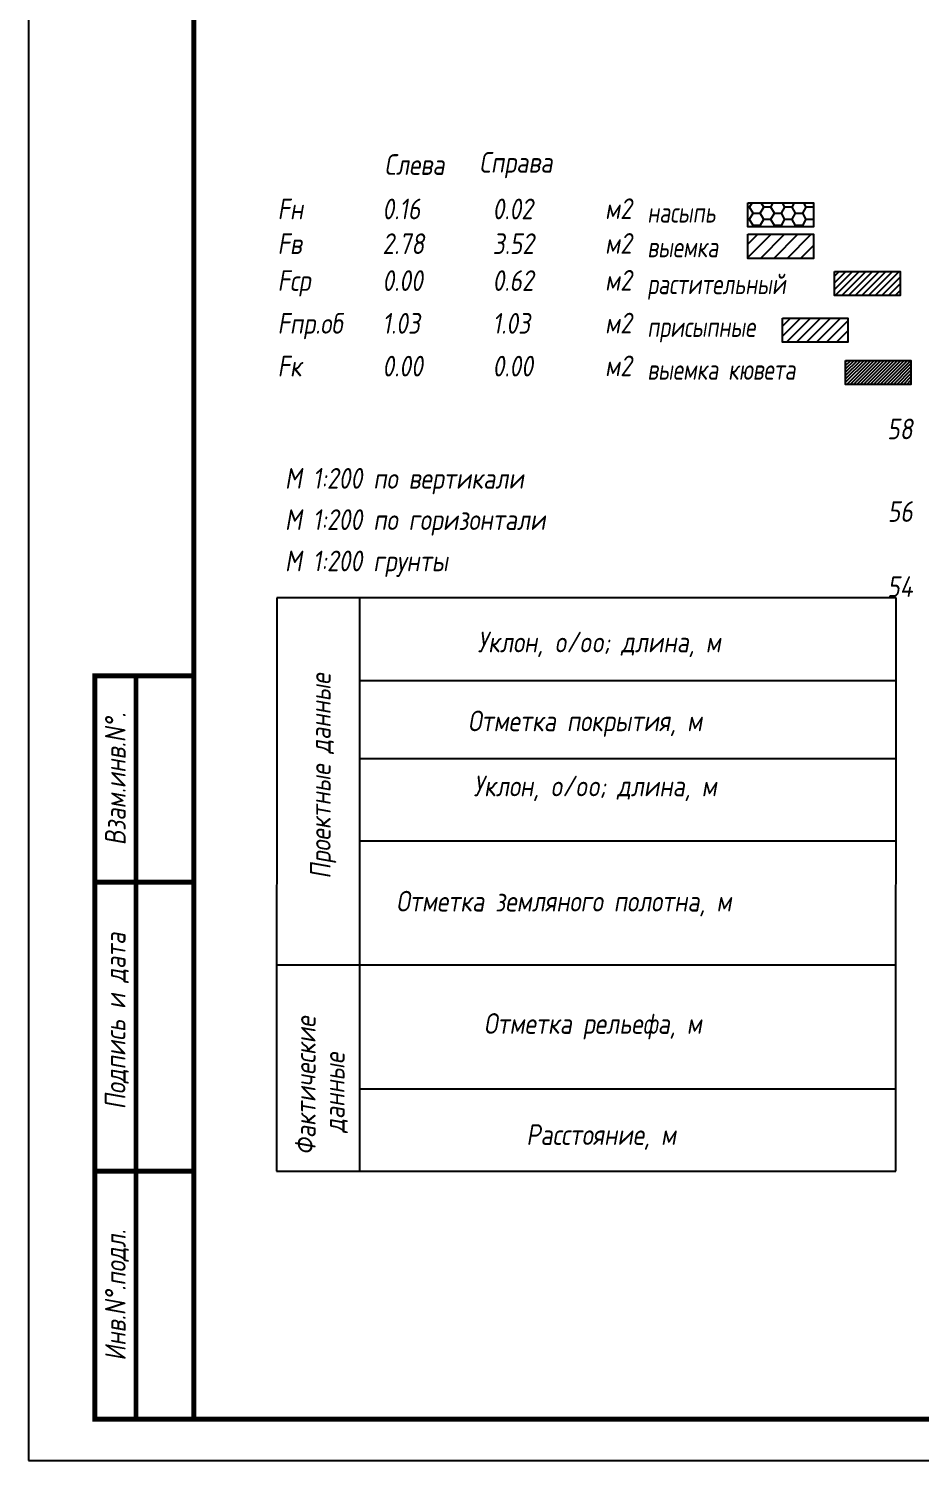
# Model space of a CAD drawing. Extents: x -717 to 1451, y -133302 to 233.
# Drawn here: x -30.1 to 77.9, y -64841.4 to -64668.1 of the extents above; entities that cross this region are included whole.
import ezdxf
from ezdxf.enums import TextEntityAlignment as Align

# ---------------------------------------------------------------- set-up
doc = ezdxf.new("R2010")
doc.units = 0
for name, color, linetype in [('Зарамочное оформление', 7, 'Continuous'), ('Линейка абсолютных высот', 7, 'Continuous'), ('Объем выемки', 7, 'Continuous'), ('Объем кюветов', 7, 'Continuous'), ('Объем насыпи', 7, 'Continuous'), ('Объем присыпных обочин', 7, 'Continuous'), ('Объем срезки растительного слоя', 7, 'Continuous'), ('Объём_2650', 7, 'Continuous'), ('Таблица', 7, 'Continuous')]:
    doc.layers.add(name, color=color, linetype=linetype)
for name, color, linetype, true_color in [('Объём_2563', 7, 'Continuous', 0xff8000), ('Объём_2570', 7, 'Continuous', 0x80ff00), ('Объём_2600', 7, 'Continuous', 0x808000), ('Объём_2620', 2, 'Continuous', 0xffff00)]:
    doc.layers.add(name, color=color, linetype=linetype, true_color=true_color)
doc.styles.add('М', font='romand.shx', dxfattribs={"width": 0.8, "oblique": 10, "height": 2.5})

# ---------------------------------------------------------------- blocks, each defined once
blk = doc.blocks.new('условные обозначения')
at = {"layer": 'Объём_2563'}
h = blk.add_hatch(dxfattribs=at)
h.set_pattern_fill('ANSI31', color=256, scale=0.3)
h.set_pattern_definition([(45, (-34.5, -100.5), (-0.673519, 0.673519), [])])
h.paths.add_polyline_path([(18.26, 7.53), (27.08, 7.53), (27.08, 4.62), (18.26, 4.62)])
at = {"layer": 'Объём_2570'}
h = blk.add_hatch(dxfattribs=at)
h.set_pattern_fill('ANSI31', color=3, scale=0.2)
h.set_pattern_definition([(45, (-32.9034, -100.5), (-0.4490128, 0.4490128), [])])
h.paths.add_polyline_path([(25.29, 13.16), (34.12, 13.16), (34.12, 10.25), (25.29, 10.25)])
at = {"layer": 'Объём_2600'}
h = blk.add_hatch(dxfattribs=at)
h.set_pattern_fill('ANSI31', color=6, scale=0.4)
h.set_pattern_definition([(45, (-34.5, -100.5), (-0.898026, 0.898026), [])])
h.paths.add_polyline_path([(13.63, 17.67), (22.46, 17.67), (22.46, 14.76), (13.63, 14.76)])
at = {"layer": 'Объём_2620'}
h = blk.add_hatch(dxfattribs=at)
h.set_pattern_fill('ANSI31', color=2, scale=0.1)
h.set_pattern_definition([(45, (-33.755, -100.5), (-0.2245064, 0.2245064), [])])
h.paths.add_polyline_path([(26.75, 2.41), (35.57, 2.41), (35.57, -0.5), (26.75, -0.5)])
at = {"layer": 'Объём_2650'}
h = blk.add_hatch(dxfattribs=at)
h.set_pattern_fill('HONEY', color=5, scale=0.3)
h.set_pattern_definition([(0, (-34.5, -100.5), (1.42875, 0.824889), [0.9525, -1.905]), (120, (-34.5, -100.5), (-1.42875, 0.824889), [0.9525, -1.905]), (60, (-34.5, -100.5), (3e-09, 1.6497784), [-1.905, 0.9525])])
h.paths.add_polyline_path([(13.63, 21.49), (22.46, 21.49), (22.46, 18.58), (13.63, 18.58)])
at = {"layer": 'Объём_2563'}
blk.add_lwpolyline([(18.26, 7.53), (27.08, 7.53), (27.08, 4.62), (18.26, 4.62)], close=True, dxfattribs=at)
at = {"layer": 'Объём_2620', "color": 2}
blk.add_lwpolyline([(26.75, 2.41), (35.57, 2.41), (35.57, -0.5), (26.75, -0.5)], close=True, dxfattribs=at)
at = {"layer": 'Объём_2650', "color": 5}
blk.add_lwpolyline([(13.63, 21.49), (22.46, 21.49), (22.46, 18.58), (13.63, 18.58)], close=True, dxfattribs=at)
at = {"layer": 'Объём_2650', "color": 6}
blk.add_lwpolyline([(13.63, 17.67), (22.46, 17.67), (22.46, 14.76), (13.63, 14.76)], close=True, dxfattribs=at)
at = {"layer": 'Объём_2650', "color": 3}
blk.add_lwpolyline([(25.29, 13.16), (34.12, 13.16), (34.12, 10.25), (25.29, 10.25)], close=True, dxfattribs=at)
at = {"layer": 'Объем насыпи', "color": 1, "style": 'М', "oblique": 10, "width": 0.8}
for s, p in [('насыпь', (0.09, 19.09)), ('выемка', (0.09, 14.89)), ('растительный', (0.09, 10.42)), ('присыпные', (0.09, 5.24)), ('выемка кювета', (0.09, 0.06))]:
    blk.add_text(s, height=2.5, dxfattribs=at).set_placement(p)

msp = doc.modelspace()

# ---------------------------------------------------------------- linework, layer by layer
at = {"layer": 'Таблица', "linetype": 'Continuous', "flags": 128}
for points in [[(0, -64737), (-0.054, -64806.421)], [(75, -64737), (0, -64737)], [(10, -64737), (10, -64806.421)], [(74.946, -64806.421), (75, -64737)], [(10, -64747), (75, -64747)], [(10, -64756.421), (75, -64756.421)], [(9.946, -64766.421), (74.946, -64766.421)], [(-0.054, -64781.421), (74.946, -64781.421)], [(9.946, -64796.421), (74.946, -64796.421)], [(-0.054, -64806.421), (74.946, -64806.421)]]:
    msp.add_lwpolyline(points, dxfattribs=at)

# ---------------------------------------------------------------- block references
at = {"layer": 'Объём_2570', "xscale": 0.9}
msp.add_blockref('условные обозначения', (44.779, -64710.64), dxfattribs=at)

# ---------------------------------------------------------------- texts
at = {"style": 'М', "oblique": 10, "width": 0.8}
msp.add_text('М 1:200 грунты', height=2.5, dxfattribs=at).set_placement((0.973, -64733.769))
at = {"layer": 'Линейка абсолютных высот', "style": 'М', "oblique": 10, "width": 0.8}
for s, p in [('58', (77, -64716.535)), ('56', (77, -64726.535)), ('54', (77, -64735.63))]:
    msp.add_text(s, height=2.5, dxfattribs=at).set_placement(p, align=Align.MIDDLE_RIGHT)
at = {"layer": 'Объем выемки', "style": 'М', "oblique": 10, "width": 0.8}
for s, p in [('Fв', (0.085, -64695.354)), ('2.78', (12.785, -64695.354)), ('3.52', (26.126, -64695.354)), ('м2', (39.731, -64695.321))]:
    msp.add_text(s, height=2.5, dxfattribs=at).set_placement(p)
at = {"layer": 'Объем кюветов', "style": 'М', "oblique": 10, "width": 0.8}
for s, p in [('Fк', (0.085, -64710.179)), ('0.00', (12.785, -64710.179)), ('0.00', (26.126, -64710.179)), ('м2', (39.731, -64710.146))]:
    msp.add_text(s, height=2.5, dxfattribs=at).set_placement(p)
at = {"layer": 'Объем насыпи', "style": 'М', "oblique": 10, "width": 0.8}
for s, p in [('Слева', (13.029, -64685.768)), ('Справа', (24.522, -64685.501)), ('Fн', (0.085, -64691.149)), ('0.16', (12.785, -64691.149)), ('0.02', (26.126, -64691.149)), ('м2', (39.731, -64691.116))]:
    msp.add_text(s, height=2.5, dxfattribs=at).set_placement(p)
at = {"layer": 'Объем присыпных обочин', "style": 'М', "oblique": 10, "width": 0.8}
for s, p in [('Fпр.об', (0.085, -64705)), ('1.03', (12.785, -64705)), ('1.03', (26.126, -64705)), ('м2', (39.731, -64704.967))]:
    msp.add_text(s, height=2.5, dxfattribs=at).set_placement(p)
at = {"layer": 'Объем срезки растительного слоя', "style": 'М', "oblique": 10, "width": 0.8}
for s, p in [('Fср', (0.085, -64699.822)), ('0.00', (12.785, -64699.822)), ('0.62', (26.126, -64699.822)), ('м2', (39.731, -64699.788))]:
    msp.add_text(s, height=2.5, dxfattribs=at).set_placement(p)
at = {"layer": 'Таблица', "style": 'М', "oblique": 10, "width": 0.8}
for s, p in [('М 1:200 по вертикали', (0.973, -64723.769)), ('М 1:200 по горизонтали', (0.973, -64728.769)), ('Уклон, o/oo; длина, м', (24.315, -64743.584)), ('Отметка покрытия, м', (23.148, -64753.139)), ('Уклон, o/oo; длина, м', (23.824, -64761.017)), ('Отметка земляного полотна, м', (14.462, -64774.965)), ('Отметка рельефа, м', (25.077, -64789.777)), ('Расстояние, м', (30.202, -64803.23))]:
    msp.add_text(s, height=2.5, dxfattribs=at).set_placement(p)
for s, p in [('Проектные данные ', (6.519, -64771.008)), ('Фактические ', (4.698, -64804.463)), ('данные', (8.204, -64801.758))]:
    msp.add_text(s, height=2.5, rotation=90, dxfattribs=at).set_placement(p)

# ---------------------------------------------------------------- wipeouts: each hides what was drawn before it
msp.add_wipeout([(-10.054, -64746.421), (-22.054, -64746.421), (-22.054, -64836.421), (-10.054, -64836.421)]).dxf.layer = 'Зарамочное оформление'

# ---------------------------------------------------------------- next in the draw order: linework, layer by layer
at = {"flags": 128}
msp.add_lwpolyline([(-30.054, -64841.421), (389.946, -64841.421), (389.946, -64544.421), (-30.054, -64544.421)], close=True, dxfattribs=at)
at = {"const_width": 0.6, "flags": 128}
msp.add_lwpolyline([(-10.054, -64836.421), (384.946, -64836.421), (384.946, -64549.421), (-10.054, -64549.421)], close=True, dxfattribs=at)
at = {"layer": 'Зарамочное оформление', "linetype": 'Continuous', "lineweight": -3, "const_width": 0.6, "flags": 128}
for points in [[(-10.054, -64836.421), (-22.054, -64836.421), (-22.054, -64746.421), (-10.054, -64746.421)], [(-17.054, -64836.421), (-17.054, -64746.421)], [(-22.054, -64771.421), (-10.054, -64771.421)], [(-22.054, -64806.421), (-10.054, -64806.421)]]:
    msp.add_lwpolyline(points, dxfattribs=at)

# ---------------------------------------------------------------- next in the draw order: texts
at = {"layer": 'Зарамочное оформление', "lineweight": 15, "style": 'М', "oblique": 10, "width": 0.8}
for s, p in [('Взам.инв.N%%d.', (-19.554, -64758.921)), ('Подпись и дата', (-19.572, -64788.227)), ('Инв.N%%d.подл.', (-19.554, -64821.421))]:
    msp.add_text(s, height=2.5, rotation=90, dxfattribs=at).set_placement(p, align=Align.MIDDLE_CENTER)

doc.saveas('drawing.dxf')
